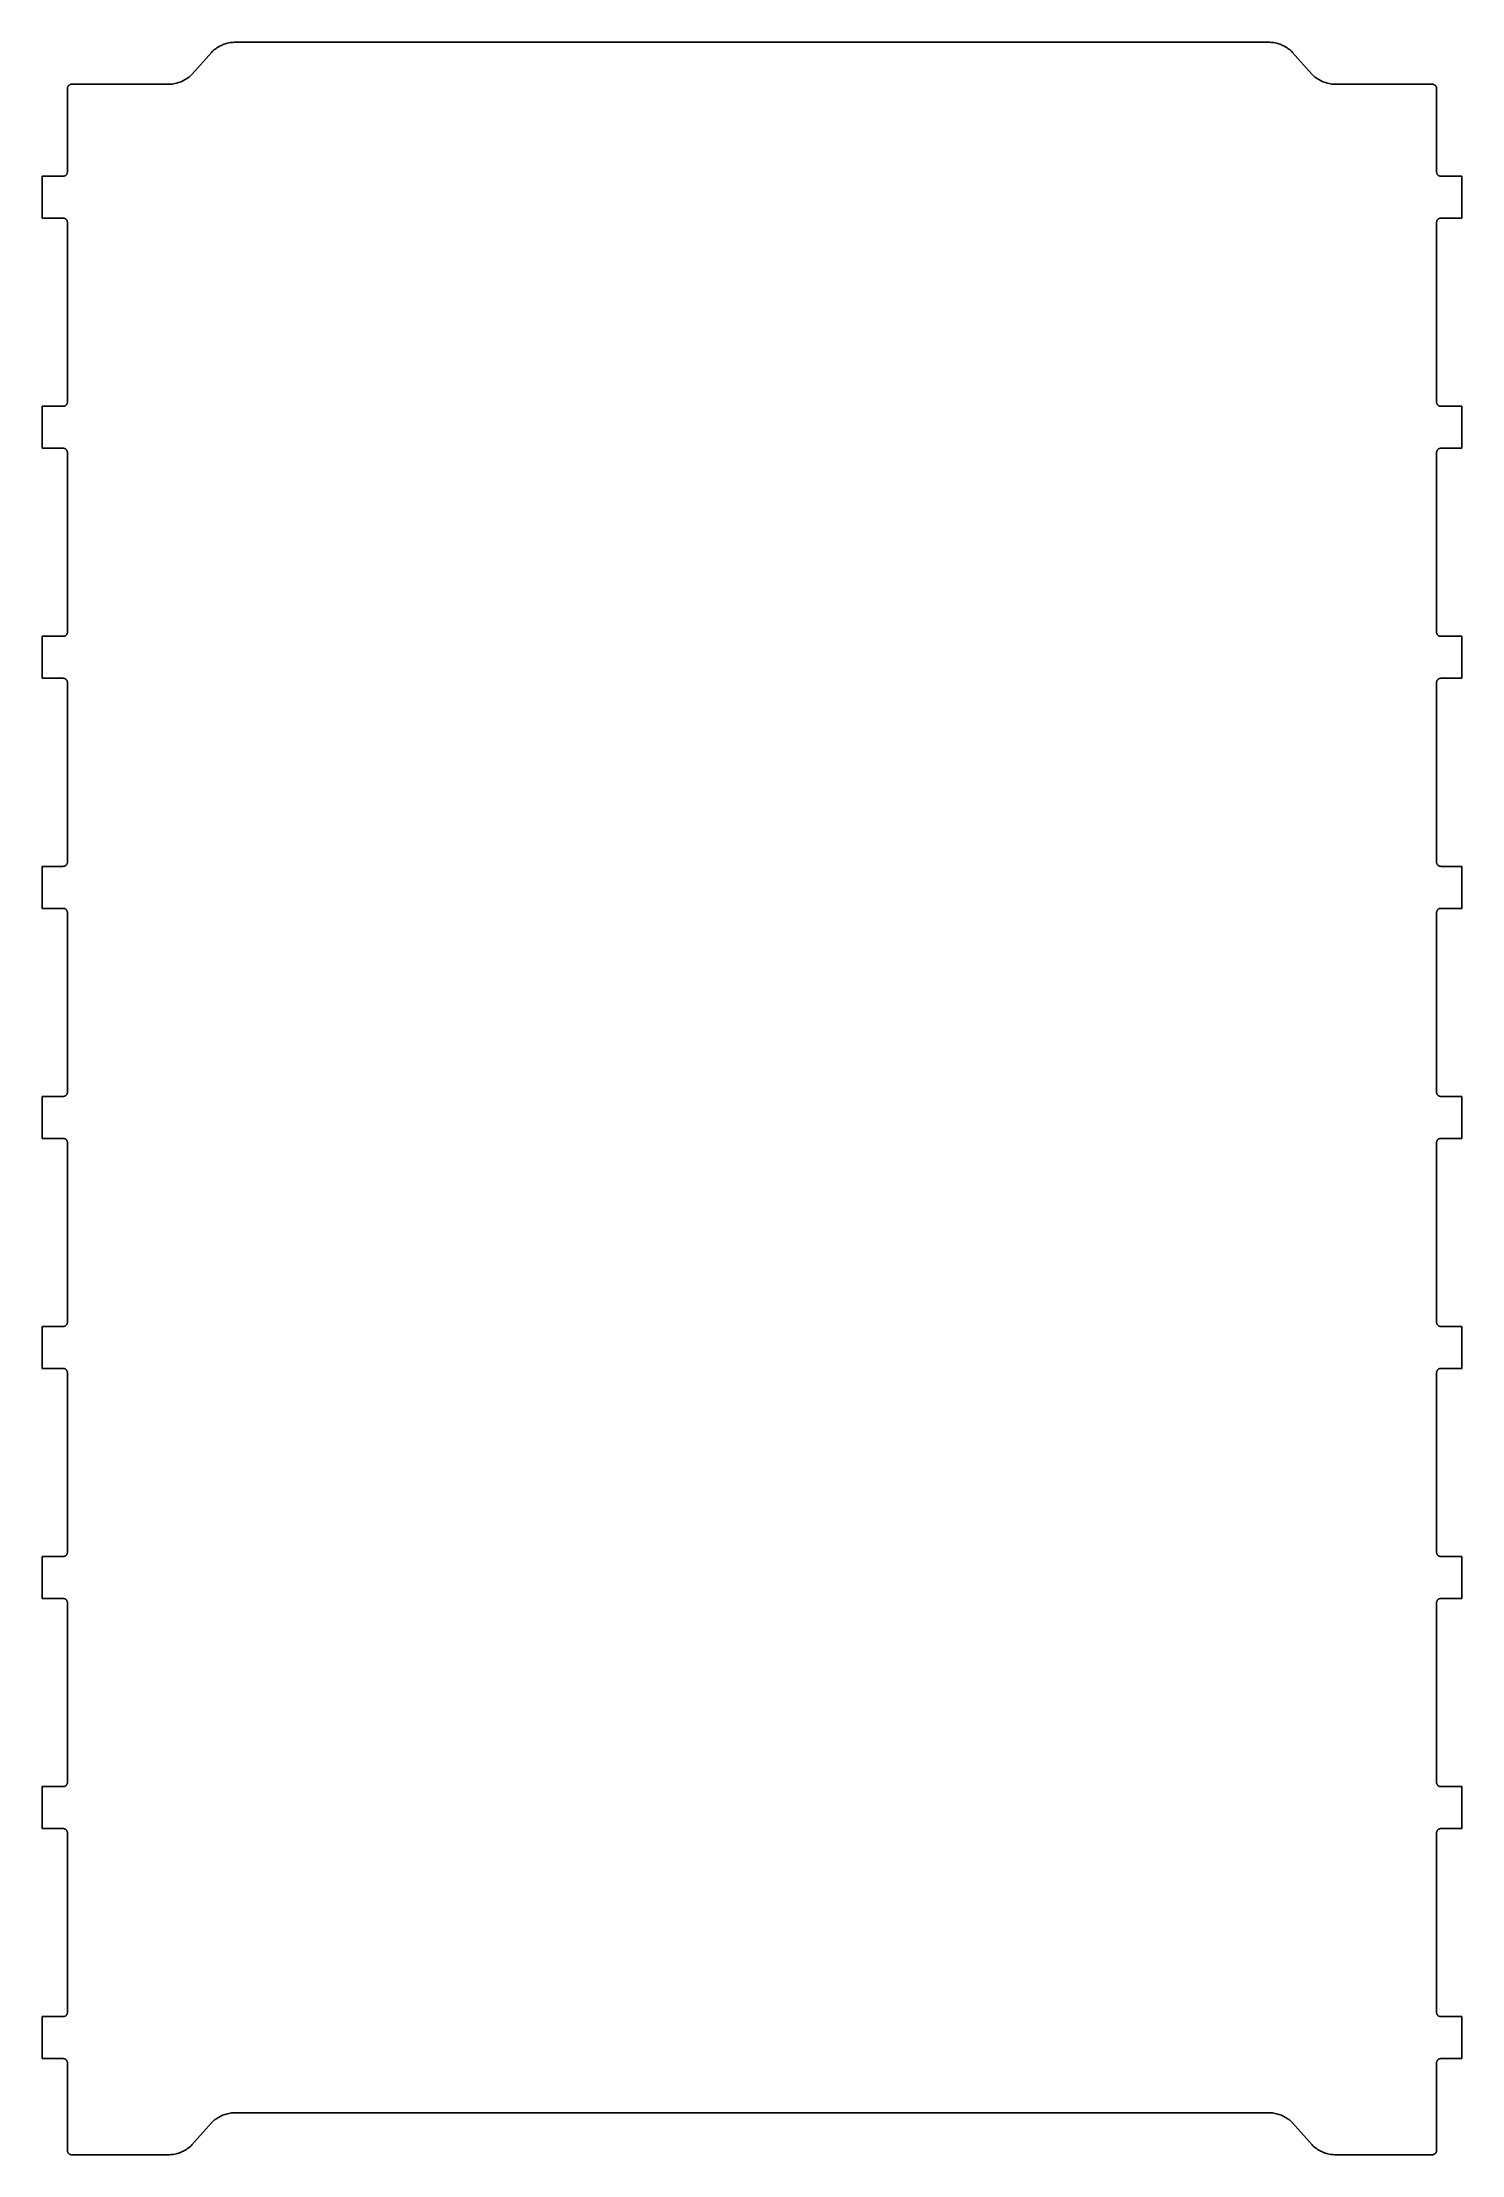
# Model space of a CAD drawing. Header units: metres. Extents: x 0 to 338, y 0 to 503.
import ezdxf

# ---------------------------------------------------------------- set-up
doc = ezdxf.new("R2010")
doc.units = ezdxf.units.M

msp = doc.modelspace()

# ---------------------------------------------------------------- linework, layer by layer
for p, q in [((46, 503), (45.6859, 502.994)), ((292, 503), (46, 503)), ((292.314, 502.994), (292, 503)), ((40.3431, 500.657), (35.6568, 495.343)), ((40.5696, 500.875), (40.3431, 500.657)), ((40.8044, 501.083), (40.5696, 500.875)), ((41.0472, 501.283), (40.8044, 501.083)), ((41.2977, 501.472), (41.0472, 501.283)), ((41.5554, 501.652), (41.2977, 501.472)), ((41.82, 501.821), (41.5554, 501.652)), ((42.091, 501.98), (41.82, 501.821)), ((42.3681, 502.128), (42.091, 501.98)), ((42.6507, 502.265), (42.3681, 502.128)), ((42.9385, 502.391), (42.6507, 502.265)), ((43.231, 502.506), (42.9385, 502.391)), ((43.5279, 502.608), (43.231, 502.506)), ((43.8285, 502.7), (43.5279, 502.608)), ((44.1324, 502.779), (43.8285, 502.7)), ((44.4393, 502.846), (44.1324, 502.779)), ((44.7485, 502.902), (44.4393, 502.846)), ((45.0597, 502.945), (44.7485, 502.902)), ((45.3723, 502.975), (45.0597, 502.945)), ((45.6859, 502.994), (45.3723, 502.975)), ((292.628, 502.975), (292.314, 502.994)), ((292.94, 502.945), (292.628, 502.975)), ((293.251, 502.902), (292.94, 502.945)), ((293.561, 502.846), (293.251, 502.902)), ((293.868, 502.779), (293.561, 502.846)), ((294.172, 502.7), (293.868, 502.779)), ((294.472, 502.608), (294.172, 502.7)), ((294.769, 502.506), (294.472, 502.608)), ((295.061, 502.391), (294.769, 502.506)), ((295.349, 502.265), (295.061, 502.391)), ((295.632, 502.128), (295.349, 502.265)), ((295.909, 501.98), (295.632, 502.128)), ((296.18, 501.821), (295.909, 501.98)), ((296.445, 501.652), (296.18, 501.821)), ((296.702, 501.472), (296.445, 501.652)), ((296.953, 501.283), (296.702, 501.472)), ((297.196, 501.083), (296.953, 501.283)), ((297.43, 500.875), (297.196, 501.083)), ((297.657, 500.657), (297.43, 500.875)), ((302.343, 495.343), (297.657, 500.657)), ((6.69098, 492.951), (6.61731, 492.924)), ((6.76654, 492.972), (6.69098, 492.951)), ((6.84355, 492.988), (6.76654, 492.972)), ((6.92154, 492.997), (6.84355, 492.988)), ((7, 493), (6.92154, 492.997)), ((30, 493), (7, 493)), ((30.3141, 493.006), (30, 493)), ((30.6277, 493.025), (30.3141, 493.006)), ((30.9403, 493.055), (30.6277, 493.025)), ((31.2515, 493.098), (30.9403, 493.055)), ((31.5607, 493.154), (31.2515, 493.098)), ((31.8676, 493.221), (31.5607, 493.154)), ((32.1715, 493.3), (31.8676, 493.221)), ((32.4721, 493.392), (32.1715, 493.3)), ((32.7689, 493.494), (32.4721, 493.392)), ((33.0615, 493.609), (32.7689, 493.494)), ((33.3493, 493.735), (33.0615, 493.609)), ((33.6319, 493.872), (33.3493, 493.735)), ((33.909, 494.02), (33.6319, 493.872)), ((34.18, 494.179), (33.909, 494.02)), ((34.4445, 494.348), (34.18, 494.179)), ((34.7023, 494.528), (34.4445, 494.348)), ((34.9527, 494.717), (34.7023, 494.528)), ((35.1956, 494.917), (34.9527, 494.717)), ((35.4304, 495.125), (35.1956, 494.917)), ((35.6568, 495.343), (35.4304, 495.125)), ((302.57, 495.125), (302.343, 495.343)), ((302.804, 494.917), (302.57, 495.125)), ((303.047, 494.717), (302.804, 494.917)), ((303.298, 494.528), (303.047, 494.717)), ((303.555, 494.348), (303.298, 494.528)), ((303.82, 494.179), (303.555, 494.348)), ((304.091, 494.02), (303.82, 494.179)), ((304.368, 493.872), (304.091, 494.02)), ((304.651, 493.735), (304.368, 493.872)), ((304.939, 493.609), (304.651, 493.735)), ((305.231, 493.494), (304.939, 493.609)), ((305.528, 493.392), (305.231, 493.494)), ((305.828, 493.3), (305.528, 493.392)), ((306.132, 493.221), (305.828, 493.3)), ((306.439, 493.154), (306.132, 493.221)), ((306.749, 493.098), (306.439, 493.154)), ((307.06, 493.055), (306.749, 493.098)), ((307.372, 493.025), (307.06, 493.055)), ((307.686, 493.006), (307.372, 493.025)), ((308, 493), (307.686, 493.006)), ((331, 493), (308, 493)), ((331.078, 492.997), (331, 493)), ((331.156, 492.988), (331.078, 492.997)), ((331.233, 492.972), (331.156, 492.988)), ((331.309, 492.951), (331.233, 492.972)), ((331.383, 492.924), (331.309, 492.951)), ((6.00308, 492.078), (6, 492)), ((6, 492), (6, 472.111)), ((6.0123, 492.156), (6.00308, 492.078)), ((6.02762, 492.233), (6.0123, 492.156)), ((6.04893, 492.309), (6.02762, 492.233)), ((6.07611, 492.383), (6.04893, 492.309)), ((6.10898, 492.454), (6.07611, 492.383)), ((6.14735, 492.522), (6.10898, 492.454)), ((6.19098, 492.588), (6.14735, 492.522)), ((6.23959, 492.649), (6.19098, 492.588)), ((6.29289, 492.707), (6.23959, 492.649)), ((6.35054, 492.76), (6.29289, 492.707)), ((6.4122, 492.809), (6.35054, 492.76)), ((6.47749, 492.853), (6.4122, 492.809)), ((6.54601, 492.891), (6.47749, 492.853)), ((6.61731, 492.924), (6.54601, 492.891)), ((331.454, 492.891), (331.383, 492.924)), ((331.522, 492.853), (331.454, 492.891)), ((331.588, 492.809), (331.522, 492.853)), ((331.649, 492.76), (331.588, 492.809)), ((331.707, 492.707), (331.649, 492.76)), ((331.76, 492.649), (331.707, 492.707)), ((331.809, 492.588), (331.76, 492.649)), ((331.853, 492.522), (331.809, 492.588)), ((331.891, 492.454), (331.853, 492.522)), ((331.924, 492.383), (331.891, 492.454)), ((331.951, 492.309), (331.924, 492.383)), ((331.972, 492.233), (331.951, 492.309)), ((331.988, 492.156), (331.972, 492.233)), ((331.997, 492.078), (331.988, 492.156)), ((332, 492), (331.997, 492.078)), ((332, 472.111), (332, 492)), ((5, 471.111), (0, 471.111)), ((0, 471.111), (0, 461.111)), ((5.07845, 471.114), (5, 471.111)), ((5.15643, 471.123), (5.07845, 471.114)), ((5.23344, 471.139), (5.15643, 471.123)), ((5.30901, 471.16), (5.23344, 471.139)), ((5.38268, 471.187), (5.30901, 471.16)), ((5.45398, 471.22), (5.38268, 471.187)), ((5.52249, 471.258), (5.45398, 471.22)), ((5.58778, 471.302), (5.52249, 471.258)), ((5.64944, 471.351), (5.58778, 471.302)), ((5.70709, 471.404), (5.64944, 471.351)), ((5.76039, 471.462), (5.70709, 471.404)), ((5.80901, 471.523), (5.76039, 471.462)), ((5.85263, 471.589), (5.80901, 471.523)), ((5.89101, 471.657), (5.85263, 471.589)), ((5.92387, 471.728), (5.89101, 471.657)), ((5.95105, 471.802), (5.92387, 471.728)), ((5.97237, 471.878), (5.95105, 471.802)), ((5.98769, 471.955), (5.97237, 471.878)), ((5.9969, 472.033), (5.98769, 471.955)), ((6, 472.111), (5.9969, 472.033)), ((332.003, 472.033), (332, 472.111)), ((332.012, 471.955), (332.003, 472.033)), ((332.028, 471.878), (332.012, 471.955)), ((332.049, 471.802), (332.028, 471.878)), ((332.076, 471.728), (332.049, 471.802)), ((332.109, 471.657), (332.076, 471.728)), ((332.147, 471.589), (332.109, 471.657)), ((332.191, 471.523), (332.147, 471.589)), ((332.24, 471.462), (332.191, 471.523)), ((332.293, 471.404), (332.24, 471.462)), ((332.351, 471.351), (332.293, 471.404)), ((332.412, 471.302), (332.351, 471.351)), ((332.477, 471.258), (332.412, 471.302)), ((332.546, 471.22), (332.477, 471.258)), ((332.617, 471.187), (332.546, 471.22)), ((332.691, 471.16), (332.617, 471.187)), ((332.767, 471.139), (332.691, 471.16)), ((332.844, 471.123), (332.767, 471.139)), ((332.922, 471.114), (332.844, 471.123)), ((333, 471.111), (332.922, 471.114)), ((338, 471.111), (333, 471.111)), ((338, 461.111), (338, 471.111)), ((0, 461.111), (5, 461.111)), ((5, 461.111), (5.07845, 461.108)), ((5.07845, 461.108), (5.15643, 461.099)), ((5.15643, 461.099), (5.23344, 461.083)), ((5.23344, 461.083), (5.30901, 461.062)), ((5.30901, 461.062), (5.38268, 461.035)), ((5.38268, 461.035), (5.45398, 461.002)), ((5.45398, 461.002), (5.52249, 460.964)), ((5.52249, 460.964), (5.58778, 460.92)), ((5.58778, 460.92), (5.64944, 460.872)), ((5.64944, 460.872), (5.70709, 460.818)), ((5.70709, 460.818), (5.76039, 460.761)), ((5.76039, 460.761), (5.80901, 460.699)), ((5.80901, 460.699), (5.85263, 460.634)), ((5.85263, 460.634), (5.89101, 460.565)), ((5.89101, 460.565), (5.92387, 460.494)), ((5.92387, 460.494), (5.95105, 460.42)), ((5.95105, 460.42), (5.97237, 460.345)), ((5.97237, 460.345), (5.98769, 460.268)), ((5.98769, 460.268), (5.9969, 460.19)), ((5.9969, 460.19), (6, 460.111)), ((6, 460.111), (6, 417.333)), ((332, 460.111), (332.003, 460.19)), ((332, 417.333), (332, 460.111)), ((332.003, 460.19), (332.012, 460.268)), ((332.012, 460.268), (332.028, 460.345)), ((332.028, 460.345), (332.049, 460.42)), ((332.049, 460.42), (332.076, 460.494)), ((332.076, 460.494), (332.109, 460.565)), ((332.109, 460.565), (332.147, 460.634)), ((332.147, 460.634), (332.191, 460.699)), ((332.191, 460.699), (332.24, 460.761)), ((332.24, 460.761), (332.293, 460.818)), ((332.293, 460.818), (332.351, 460.872)), ((332.351, 460.872), (332.412, 460.92)), ((332.412, 460.92), (332.477, 460.964)), ((332.477, 460.964), (332.546, 461.002)), ((332.546, 461.002), (332.617, 461.035)), ((332.617, 461.035), (332.691, 461.062)), ((332.691, 461.062), (332.767, 461.083)), ((332.767, 461.083), (332.844, 461.099)), ((332.844, 461.099), (332.922, 461.108)), ((332.922, 461.108), (333, 461.111)), ((333, 461.111), (338, 461.111)), ((5, 416.333), (0, 416.333)), ((0, 416.333), (0, 406.333)), ((5.07845, 416.336), (5, 416.333)), ((5.15643, 416.346), (5.07845, 416.336)), ((5.23344, 416.361), (5.15643, 416.346)), ((5.30901, 416.382), (5.23344, 416.361)), ((5.38268, 416.409), (5.30901, 416.382)), ((5.45398, 416.442), (5.38268, 416.409)), ((5.52249, 416.481), (5.45398, 416.442)), ((5.58778, 416.524), (5.52249, 416.481)), ((5.64944, 416.573), (5.58778, 416.524)), ((5.70709, 416.626), (5.64944, 416.573)), ((5.76039, 416.684), (5.70709, 416.626)), ((5.80901, 416.746), (5.76039, 416.684)), ((5.85263, 416.811), (5.80901, 416.746)), ((5.89101, 416.879), (5.85263, 416.811)), ((5.92387, 416.951), (5.89101, 416.879)), ((5.95105, 417.024), (5.92387, 416.951)), ((5.97237, 417.1), (5.95105, 417.024)), ((5.98769, 417.177), (5.97237, 417.1)), ((5.9969, 417.255), (5.98769, 417.177)), ((6, 417.333), (5.9969, 417.255)), ((332.003, 417.255), (332, 417.333)), ((332.012, 417.177), (332.003, 417.255)), ((332.028, 417.1), (332.012, 417.177)), ((332.049, 417.024), (332.028, 417.1)), ((332.076, 416.951), (332.049, 417.024)), ((332.109, 416.879), (332.076, 416.951)), ((332.147, 416.811), (332.109, 416.879)), ((332.191, 416.746), (332.147, 416.811)), ((332.24, 416.684), (332.191, 416.746)), ((332.293, 416.626), (332.24, 416.684)), ((332.351, 416.573), (332.293, 416.626)), ((332.412, 416.524), (332.351, 416.573)), ((332.477, 416.481), (332.412, 416.524)), ((332.546, 416.442), (332.477, 416.481)), ((332.617, 416.409), (332.546, 416.442)), ((332.691, 416.382), (332.617, 416.409)), ((332.767, 416.361), (332.691, 416.382)), ((332.844, 416.346), (332.767, 416.361)), ((332.922, 416.336), (332.844, 416.346)), ((333, 416.333), (332.922, 416.336)), ((338, 416.333), (333, 416.333)), ((338, 406.333), (338, 416.333)), ((0, 406.333), (5, 406.333)), ((5, 406.333), (5.07845, 406.33)), ((5.07845, 406.33), (5.15643, 406.321)), ((5.15643, 406.321), (5.23344, 406.306)), ((5.23344, 406.306), (5.30901, 406.284)), ((5.30901, 406.284), (5.38268, 406.257)), ((5.38268, 406.257), (5.45398, 406.224)), ((5.45398, 406.224), (5.52249, 406.186)), ((5.52249, 406.186), (5.58778, 406.142)), ((5.58778, 406.142), (5.64944, 406.094)), ((5.64944, 406.094), (5.70709, 406.04)), ((5.70709, 406.04), (5.76039, 405.983)), ((5.76039, 405.983), (5.80901, 405.921)), ((5.80901, 405.921), (5.85263, 405.856)), ((5.85263, 405.856), (5.89101, 405.787)), ((5.89101, 405.787), (5.92387, 405.716)), ((5.92387, 405.716), (5.95105, 405.642)), ((5.95105, 405.642), (5.97237, 405.567)), ((5.97237, 405.567), (5.98769, 405.49)), ((5.98769, 405.49), (5.9969, 405.412)), ((5.9969, 405.412), (6, 405.333)), ((6, 405.333), (6, 362.556)), ((332, 405.333), (332.003, 405.412)), ((332, 362.556), (332, 405.333)), ((332.003, 405.412), (332.012, 405.49)), ((332.012, 405.49), (332.028, 405.567)), ((332.028, 405.567), (332.049, 405.642)), ((332.049, 405.642), (332.076, 405.716)), ((332.076, 405.716), (332.109, 405.787)), ((332.109, 405.787), (332.147, 405.856)), ((332.147, 405.856), (332.191, 405.921)), ((332.191, 405.921), (332.24, 405.983)), ((332.24, 405.983), (332.293, 406.04)), ((332.293, 406.04), (332.351, 406.094)), ((332.351, 406.094), (332.412, 406.142)), ((332.412, 406.142), (332.477, 406.186)), ((332.477, 406.186), (332.546, 406.224)), ((332.546, 406.224), (332.617, 406.257)), ((332.617, 406.257), (332.691, 406.284)), ((332.691, 406.284), (332.767, 406.306)), ((332.767, 406.306), (332.844, 406.321)), ((332.844, 406.321), (332.922, 406.33)), ((332.922, 406.33), (333, 406.333)), ((333, 406.333), (338, 406.333)), ((5.92387, 362.173), (5.89101, 362.102)), ((5.95105, 362.247), (5.92387, 362.173)), ((5.97237, 362.322), (5.95105, 362.247)), ((5.98769, 362.399), (5.97237, 362.322)), ((5.9969, 362.477), (5.98769, 362.399)), ((6, 362.556), (5.9969, 362.477)), ((332.003, 362.477), (332, 362.556)), ((332.012, 362.399), (332.003, 362.477)), ((332.028, 362.322), (332.012, 362.399)), ((332.049, 362.247), (332.028, 362.322)), ((332.076, 362.173), (332.049, 362.247)), ((332.109, 362.102), (332.076, 362.173)), ((5, 361.556), (0, 361.556)), ((0, 361.556), (0, 351.556)), ((5.07845, 361.559), (5, 361.556)), ((5.15643, 361.568), (5.07845, 361.559)), ((5.23344, 361.583), (5.15643, 361.568)), ((5.30901, 361.604), (5.23344, 361.583)), ((5.38268, 361.632), (5.30901, 361.604)), ((5.45398, 361.665), (5.38268, 361.632)), ((5.52249, 361.703), (5.45398, 361.665)), ((5.58778, 361.747), (5.52249, 361.703)), ((5.64944, 361.795), (5.58778, 361.747)), ((5.70709, 361.848), (5.64944, 361.795)), ((5.76039, 361.906), (5.70709, 361.848)), ((5.80901, 361.968), (5.76039, 361.906)), ((5.85263, 362.033), (5.80901, 361.968)), ((5.89101, 362.102), (5.85263, 362.033)), ((332.147, 362.033), (332.109, 362.102)), ((332.191, 361.968), (332.147, 362.033)), ((332.24, 361.906), (332.191, 361.968)), ((332.293, 361.848), (332.24, 361.906)), ((332.351, 361.795), (332.293, 361.848)), ((332.412, 361.747), (332.351, 361.795)), ((332.477, 361.703), (332.412, 361.747)), ((332.546, 361.665), (332.477, 361.703)), ((332.617, 361.632), (332.546, 361.665)), ((332.691, 361.604), (332.617, 361.632)), ((332.767, 361.583), (332.691, 361.604)), ((332.844, 361.568), (332.767, 361.583)), ((332.922, 361.559), (332.844, 361.568)), ((333, 361.556), (332.922, 361.559)), ((338, 361.556), (333, 361.556)), ((338, 351.556), (338, 361.556)), ((0, 351.556), (5, 351.556)), ((5, 351.556), (5.07845, 351.552)), ((5.07845, 351.552), (5.15643, 351.543)), ((5.15643, 351.543), (5.23344, 351.528)), ((5.23344, 351.528), (5.30901, 351.507)), ((5.30901, 351.507), (5.38268, 351.479)), ((5.38268, 351.479), (5.45398, 351.447)), ((5.45398, 351.447), (5.52249, 351.408)), ((5.52249, 351.408), (5.58778, 351.365)), ((5.58778, 351.365), (5.64944, 351.316)), ((5.64944, 351.316), (5.70709, 351.263)), ((5.70709, 351.263), (5.76039, 351.205)), ((5.76039, 351.205), (5.80901, 351.143)), ((5.80901, 351.143), (5.85263, 351.078)), ((5.85263, 351.078), (5.89101, 351.01)), ((5.89101, 351.01), (5.92387, 350.938)), ((5.92387, 350.938), (5.95105, 350.865)), ((5.95105, 350.865), (5.97237, 350.789)), ((5.97237, 350.789), (5.98769, 350.712)), ((5.98769, 350.712), (5.9969, 350.634)), ((5.9969, 350.634), (6, 350.556)), ((6, 350.556), (6, 307.778)), ((332, 350.556), (332.003, 350.634)), ((332, 307.778), (332, 350.556)), ((332.003, 350.634), (332.012, 350.712)), ((332.012, 350.712), (332.028, 350.789)), ((332.028, 350.789), (332.049, 350.865)), ((332.049, 350.865), (332.076, 350.938)), ((332.076, 350.938), (332.109, 351.01)), ((332.109, 351.01), (332.147, 351.078)), ((332.147, 351.078), (332.191, 351.143)), ((332.191, 351.143), (332.24, 351.205)), ((332.24, 351.205), (332.293, 351.263)), ((332.293, 351.263), (332.351, 351.316)), ((332.351, 351.316), (332.412, 351.365)), ((332.412, 351.365), (332.477, 351.408)), ((332.477, 351.408), (332.546, 351.447)), ((332.546, 351.447), (332.617, 351.479)), ((332.617, 351.479), (332.691, 351.507)), ((332.691, 351.507), (332.767, 351.528)), ((332.767, 351.528), (332.844, 351.543)), ((332.844, 351.543), (332.922, 351.552)), ((332.922, 351.552), (333, 351.556)), ((333, 351.556), (338, 351.556)), ((5.38268, 306.854), (5.30901, 306.827)), ((5.45398, 306.887), (5.38268, 306.854)), ((5.52249, 306.925), (5.45398, 306.887)), ((5.58778, 306.969), (5.52249, 306.925)), ((5.64944, 307.017), (5.58778, 306.969)), ((5.70709, 307.071), (5.64944, 307.017)), ((5.76039, 307.128), (5.70709, 307.071)), ((5.80901, 307.19), (5.76039, 307.128)), ((5.85263, 307.255), (5.80901, 307.19)), ((5.89101, 307.324), (5.85263, 307.255)), ((5.92387, 307.395), (5.89101, 307.324)), ((5.95105, 307.469), (5.92387, 307.395)), ((5.97237, 307.544), (5.95105, 307.469)), ((5.98769, 307.621), (5.97237, 307.544)), ((5.9969, 307.699), (5.98769, 307.621)), ((6, 307.778), (5.9969, 307.699)), ((332.003, 307.699), (332, 307.778)), ((332.012, 307.621), (332.003, 307.699)), ((332.028, 307.544), (332.012, 307.621)), ((332.049, 307.469), (332.028, 307.544)), ((332.076, 307.395), (332.049, 307.469)), ((332.109, 307.324), (332.076, 307.395)), ((332.147, 307.255), (332.109, 307.324)), ((332.191, 307.19), (332.147, 307.255)), ((332.24, 307.128), (332.191, 307.19)), ((332.293, 307.071), (332.24, 307.128)), ((332.351, 307.017), (332.293, 307.071)), ((332.412, 306.969), (332.351, 307.017)), ((332.477, 306.925), (332.412, 306.969)), ((332.546, 306.887), (332.477, 306.925)), ((332.617, 306.854), (332.546, 306.887)), ((332.691, 306.827), (332.617, 306.854)), ((5, 306.778), (0, 306.778)), ((0, 306.778), (0, 296.778)), ((5.07845, 306.781), (5, 306.778)), ((5.15643, 306.79), (5.07845, 306.781)), ((5.23344, 306.805), (5.15643, 306.79)), ((5.30901, 306.827), (5.23344, 306.805)), ((332.767, 306.805), (332.691, 306.827)), ((332.844, 306.79), (332.767, 306.805)), ((332.922, 306.781), (332.844, 306.79)), ((333, 306.778), (332.922, 306.781)), ((338, 306.778), (333, 306.778)), ((338, 296.778), (338, 306.778)), ((0, 296.778), (5, 296.778)), ((5, 296.778), (5.07845, 296.775)), ((5.07845, 296.775), (5.15643, 296.765)), ((332.844, 296.765), (332.922, 296.775)), ((332.922, 296.775), (333, 296.778)), ((333, 296.778), (338, 296.778)), ((5.15643, 296.765), (5.23344, 296.75)), ((5.23344, 296.75), (5.30901, 296.729)), ((5.30901, 296.729), (5.38268, 296.702)), ((5.38268, 296.702), (5.45398, 296.669)), ((5.45398, 296.669), (5.52249, 296.63)), ((5.52249, 296.63), (5.58778, 296.587)), ((5.58778, 296.587), (5.64944, 296.538)), ((5.64944, 296.538), (5.70709, 296.485)), ((5.70709, 296.485), (5.76039, 296.427)), ((5.76039, 296.427), (5.80901, 296.366)), ((5.80901, 296.366), (5.85263, 296.3)), ((5.85263, 296.3), (5.89101, 296.232)), ((5.89101, 296.232), (5.92387, 296.16)), ((5.92387, 296.16), (5.95105, 296.087)), ((5.95105, 296.087), (5.97237, 296.011)), ((5.97237, 296.011), (5.98769, 295.934)), ((5.98769, 295.934), (5.9969, 295.856)), ((5.9969, 295.856), (6, 295.778)), ((6, 295.778), (6, 253)), ((332, 295.778), (332.003, 295.856)), ((332, 253), (332, 295.778)), ((332.003, 295.856), (332.012, 295.934)), ((332.012, 295.934), (332.028, 296.011)), ((332.028, 296.011), (332.049, 296.087)), ((332.049, 296.087), (332.076, 296.16)), ((332.076, 296.16), (332.109, 296.232)), ((332.109, 296.232), (332.147, 296.3)), ((332.147, 296.3), (332.191, 296.366)), ((332.191, 296.366), (332.24, 296.427)), ((332.24, 296.427), (332.293, 296.485)), ((332.293, 296.485), (332.351, 296.538)), ((332.351, 296.538), (332.412, 296.587)), ((332.412, 296.587), (332.477, 296.63)), ((332.477, 296.63), (332.546, 296.669)), ((332.546, 296.669), (332.617, 296.702)), ((332.617, 296.702), (332.691, 296.729)), ((332.691, 296.729), (332.767, 296.75)), ((332.767, 296.75), (332.844, 296.765)), ((5, 252), (0, 252)), ((0, 252), (0, 242)), ((5.07845, 252.003), (5, 252)), ((5.15643, 252.012), (5.07845, 252.003)), ((5.23344, 252.028), (5.15643, 252.012)), ((5.30901, 252.049), (5.23344, 252.028)), ((5.38268, 252.076), (5.30901, 252.049)), ((5.45398, 252.109), (5.38268, 252.076)), ((5.52249, 252.147), (5.45398, 252.109)), ((5.58778, 252.191), (5.52249, 252.147)), ((5.64944, 252.24), (5.58778, 252.191)), ((5.70709, 252.293), (5.64944, 252.24)), ((5.76039, 252.351), (5.70709, 252.293)), ((5.80901, 252.412), (5.76039, 252.351)), ((5.85263, 252.477), (5.80901, 252.412)), ((5.89101, 252.546), (5.85263, 252.477)), ((5.92387, 252.617), (5.89101, 252.546)), ((5.95105, 252.691), (5.92387, 252.617)), ((5.97237, 252.767), (5.95105, 252.691)), ((5.98769, 252.844), (5.97237, 252.767)), ((5.9969, 252.922), (5.98769, 252.844)), ((6, 253), (5.9969, 252.922)), ((332.003, 252.922), (332, 253)), ((332.012, 252.844), (332.003, 252.922)), ((332.028, 252.767), (332.012, 252.844)), ((332.049, 252.691), (332.028, 252.767)), ((332.076, 252.617), (332.049, 252.691)), ((332.109, 252.546), (332.076, 252.617)), ((332.147, 252.477), (332.109, 252.546)), ((332.191, 252.412), (332.147, 252.477)), ((332.24, 252.351), (332.191, 252.412)), ((332.293, 252.293), (332.24, 252.351)), ((332.351, 252.24), (332.293, 252.293)), ((332.412, 252.191), (332.351, 252.24)), ((332.477, 252.147), (332.412, 252.191)), ((332.546, 252.109), (332.477, 252.147)), ((332.617, 252.076), (332.546, 252.109)), ((332.691, 252.049), (332.617, 252.076)), ((332.767, 252.028), (332.691, 252.049)), ((332.844, 252.012), (332.767, 252.028)), ((332.922, 252.003), (332.844, 252.012)), ((333, 252), (332.922, 252.003)), ((338, 252), (333, 252)), ((338, 242), (338, 252)), ((0, 242), (5, 242)), ((5, 242), (5.07845, 241.997)), ((5.07845, 241.997), (5.15643, 241.988)), ((5.15643, 241.988), (5.23344, 241.972)), ((5.23344, 241.972), (5.30901, 241.951)), ((5.30901, 241.951), (5.38268, 241.924)), ((5.38268, 241.924), (5.45398, 241.891)), ((5.45398, 241.891), (5.52249, 241.853)), ((5.52249, 241.853), (5.58778, 241.809)), ((5.58778, 241.809), (5.64944, 241.76)), ((5.64944, 241.76), (5.70709, 241.707)), ((5.70709, 241.707), (5.76039, 241.649)), ((5.76039, 241.649), (5.80901, 241.588)), ((5.80901, 241.588), (5.85263, 241.522)), ((5.85263, 241.522), (5.89101, 241.454)), ((5.89101, 241.454), (5.92387, 241.383)), ((332.076, 241.383), (332.109, 241.454)), ((332.109, 241.454), (332.147, 241.522)), ((332.147, 241.522), (332.191, 241.588)), ((332.191, 241.588), (332.24, 241.649)), ((332.24, 241.649), (332.293, 241.707)), ((332.293, 241.707), (332.351, 241.76)), ((332.351, 241.76), (332.412, 241.809)), ((332.412, 241.809), (332.477, 241.853)), ((332.477, 241.853), (332.546, 241.891)), ((332.546, 241.891), (332.617, 241.924)), ((332.617, 241.924), (332.691, 241.951)), ((332.691, 241.951), (332.767, 241.972)), ((332.767, 241.972), (332.844, 241.988)), ((332.844, 241.988), (332.922, 241.997)), ((332.922, 241.997), (333, 242)), ((333, 242), (338, 242)), ((5.92387, 241.383), (5.95105, 241.309)), ((5.95105, 241.309), (5.97237, 241.233)), ((5.97237, 241.233), (5.98769, 241.156)), ((5.98769, 241.156), (5.9969, 241.078)), ((5.9969, 241.078), (6, 241)), ((6, 241), (6, 198.222)), ((332, 241), (332.003, 241.078)), ((332, 198.222), (332, 241)), ((332.003, 241.078), (332.012, 241.156)), ((332.012, 241.156), (332.028, 241.233)), ((332.028, 241.233), (332.049, 241.309)), ((332.049, 241.309), (332.076, 241.383)), ((5, 197.222), (0, 197.222)), ((0, 197.222), (0, 187.222)), ((5.07845, 197.225), (5, 197.222)), ((5.15643, 197.235), (5.07845, 197.225)), ((5.23344, 197.25), (5.15643, 197.235)), ((5.30901, 197.271), (5.23344, 197.25)), ((5.38268, 197.298), (5.30901, 197.271)), ((5.45398, 197.331), (5.38268, 197.298)), ((5.52249, 197.37), (5.45398, 197.331)), ((5.58778, 197.413), (5.52249, 197.37)), ((5.64944, 197.462), (5.58778, 197.413)), ((5.70709, 197.515), (5.64944, 197.462)), ((5.76039, 197.573), (5.70709, 197.515)), ((5.80901, 197.634), (5.76039, 197.573)), ((5.85263, 197.7), (5.80901, 197.634)), ((5.89101, 197.768), (5.85263, 197.7)), ((5.92387, 197.84), (5.89101, 197.768)), ((5.95105, 197.913), (5.92387, 197.84)), ((5.97237, 197.989), (5.95105, 197.913)), ((5.98769, 198.066), (5.97237, 197.989)), ((5.9969, 198.144), (5.98769, 198.066)), ((6, 198.222), (5.9969, 198.144)), ((332.003, 198.144), (332, 198.222)), ((332.012, 198.066), (332.003, 198.144)), ((332.028, 197.989), (332.012, 198.066)), ((332.049, 197.913), (332.028, 197.989)), ((332.076, 197.84), (332.049, 197.913)), ((332.109, 197.768), (332.076, 197.84)), ((332.147, 197.7), (332.109, 197.768)), ((332.191, 197.634), (332.147, 197.7)), ((332.24, 197.573), (332.191, 197.634)), ((332.293, 197.515), (332.24, 197.573)), ((332.351, 197.462), (332.293, 197.515)), ((332.412, 197.413), (332.351, 197.462)), ((332.477, 197.37), (332.412, 197.413)), ((332.546, 197.331), (332.477, 197.37)), ((332.617, 197.298), (332.546, 197.331)), ((332.691, 197.271), (332.617, 197.298)), ((332.767, 197.25), (332.691, 197.271)), ((332.844, 197.235), (332.767, 197.25)), ((332.922, 197.225), (332.844, 197.235)), ((333, 197.222), (332.922, 197.225)), ((338, 197.222), (333, 197.222)), ((338, 187.222), (338, 197.222)), ((0, 187.222), (5, 187.222)), ((5, 187.222), (5.07845, 187.219)), ((5.07845, 187.219), (5.15643, 187.21)), ((5.15643, 187.21), (5.23344, 187.195)), ((5.23344, 187.195), (5.30901, 187.173)), ((5.30901, 187.173), (5.38268, 187.146)), ((5.38268, 187.146), (5.45398, 187.113)), ((5.45398, 187.113), (5.52249, 187.075)), ((5.52249, 187.075), (5.58778, 187.031)), ((5.58778, 187.031), (5.64944, 186.983)), ((5.64944, 186.983), (5.70709, 186.929)), ((5.70709, 186.929), (5.76039, 186.872)), ((5.76039, 186.872), (5.80901, 186.81)), ((5.80901, 186.81), (5.85263, 186.745)), ((5.85263, 186.745), (5.89101, 186.676)), ((5.89101, 186.676), (5.92387, 186.605)), ((5.92387, 186.605), (5.95105, 186.531)), ((5.95105, 186.531), (5.97237, 186.456)), ((5.97237, 186.456), (5.98769, 186.379)), ((5.98769, 186.379), (5.9969, 186.301)), ((5.9969, 186.301), (6, 186.222)), ((6, 186.222), (6, 143.444)), ((332, 186.222), (332.003, 186.301)), ((332, 143.444), (332, 186.222)), ((332.003, 186.301), (332.012, 186.379)), ((332.012, 186.379), (332.028, 186.456)), ((332.028, 186.456), (332.049, 186.531)), ((332.049, 186.531), (332.076, 186.605)), ((332.076, 186.605), (332.109, 186.676)), ((332.109, 186.676), (332.147, 186.745)), ((332.147, 186.745), (332.191, 186.81)), ((332.191, 186.81), (332.24, 186.872)), ((332.24, 186.872), (332.293, 186.929)), ((332.293, 186.929), (332.351, 186.983)), ((332.351, 186.983), (332.412, 187.031)), ((332.412, 187.031), (332.477, 187.075)), ((332.477, 187.075), (332.546, 187.113)), ((332.546, 187.113), (332.617, 187.146)), ((332.617, 187.146), (332.691, 187.173)), ((332.691, 187.173), (332.767, 187.195)), ((332.767, 187.195), (332.844, 187.21)), ((332.844, 187.21), (332.922, 187.219)), ((332.922, 187.219), (333, 187.222)), ((333, 187.222), (338, 187.222)), ((5, 142.444), (0, 142.444)), ((0, 142.444), (0, 132.444)), ((5.07845, 142.448), (5, 142.444)), ((5.15643, 142.457), (5.07845, 142.448)), ((5.23344, 142.472), (5.15643, 142.457)), ((5.30901, 142.493), (5.23344, 142.472)), ((5.38268, 142.521), (5.30901, 142.493)), ((5.45398, 142.553), (5.38268, 142.521)), ((5.52249, 142.592), (5.45398, 142.553)), ((5.58778, 142.635), (5.52249, 142.592)), ((5.64944, 142.684), (5.58778, 142.635)), ((5.70709, 142.737), (5.64944, 142.684)), ((5.76039, 142.795), (5.70709, 142.737)), ((5.80901, 142.857), (5.76039, 142.795)), ((5.85263, 142.922), (5.80901, 142.857)), ((5.89101, 142.99), (5.85263, 142.922)), ((5.92387, 143.062), (5.89101, 142.99)), ((5.95105, 143.135), (5.92387, 143.062)), ((5.97237, 143.211), (5.95105, 143.135)), ((5.98769, 143.288), (5.97237, 143.211)), ((5.9969, 143.366), (5.98769, 143.288)), ((6, 143.444), (5.9969, 143.366)), ((332.003, 143.366), (332, 143.444)), ((332.012, 143.288), (332.003, 143.366)), ((332.028, 143.211), (332.012, 143.288)), ((332.049, 143.135), (332.028, 143.211)), ((332.076, 143.062), (332.049, 143.135)), ((332.109, 142.99), (332.076, 143.062)), ((332.147, 142.922), (332.109, 142.99)), ((332.191, 142.857), (332.147, 142.922)), ((332.24, 142.795), (332.191, 142.857)), ((332.293, 142.737), (332.24, 142.795)), ((332.351, 142.684), (332.293, 142.737)), ((332.412, 142.635), (332.351, 142.684)), ((332.477, 142.592), (332.412, 142.635)), ((332.546, 142.553), (332.477, 142.592)), ((332.617, 142.521), (332.546, 142.553)), ((332.691, 142.493), (332.617, 142.521)), ((332.767, 142.472), (332.691, 142.493)), ((332.844, 142.457), (332.767, 142.472)), ((332.922, 142.448), (332.844, 142.457)), ((333, 142.444), (332.922, 142.448)), ((338, 142.444), (333, 142.444)), ((338, 132.444), (338, 142.444)), ((0, 132.444), (5, 132.444)), ((5, 132.444), (5.07845, 132.441)), ((5.07845, 132.441), (5.15643, 132.432)), ((5.15643, 132.432), (5.23344, 132.417)), ((5.23344, 132.417), (5.30901, 132.395)), ((5.30901, 132.395), (5.38268, 132.368)), ((5.38268, 132.368), (5.45398, 132.335)), ((5.45398, 132.335), (5.52249, 132.297)), ((5.52249, 132.297), (5.58778, 132.253)), ((5.58778, 132.253), (5.64944, 132.205)), ((5.64944, 132.205), (5.70709, 132.152)), ((5.70709, 132.152), (5.76039, 132.094)), ((5.76039, 132.094), (5.80901, 132.032)), ((5.80901, 132.032), (5.85263, 131.967)), ((5.85263, 131.967), (5.89101, 131.898)), ((5.89101, 131.898), (5.92387, 131.827)), ((5.92387, 131.827), (5.95105, 131.753)), ((5.95105, 131.753), (5.97237, 131.678)), ((5.97237, 131.678), (5.98769, 131.601)), ((5.98769, 131.601), (5.9969, 131.523)), ((5.9969, 131.523), (6, 131.444)), ((6, 131.444), (6, 88.6667)), ((332, 131.444), (332.003, 131.523)), ((332, 88.6667), (332, 131.444)), ((332.003, 131.523), (332.012, 131.601)), ((332.012, 131.601), (332.028, 131.678)), ((332.028, 131.678), (332.049, 131.753)), ((332.049, 131.753), (332.076, 131.827)), ((332.076, 131.827), (332.109, 131.898)), ((332.109, 131.898), (332.147, 131.967)), ((332.147, 131.967), (332.191, 132.032)), ((332.191, 132.032), (332.24, 132.094)), ((332.24, 132.094), (332.293, 132.152)), ((332.293, 132.152), (332.351, 132.205)), ((332.351, 132.205), (332.412, 132.253)), ((332.412, 132.253), (332.477, 132.297)), ((332.477, 132.297), (332.546, 132.335)), ((332.546, 132.335), (332.617, 132.368)), ((332.617, 132.368), (332.691, 132.395)), ((332.691, 132.395), (332.767, 132.417)), ((332.767, 132.417), (332.844, 132.432)), ((332.844, 132.432), (332.922, 132.441)), ((332.922, 132.441), (333, 132.444)), ((333, 132.444), (338, 132.444)), ((5, 87.6667), (0, 87.6667)), ((0, 87.6667), (0, 77.6667)), ((5.07845, 87.6697), (5, 87.6667)), ((5.15643, 87.679), (5.07845, 87.6697)), ((5.23344, 87.6943), (5.15643, 87.679)), ((5.30901, 87.7156), (5.23344, 87.6943)), ((5.38268, 87.7428), (5.30901, 87.7156)), ((5.45398, 87.7757), (5.38268, 87.7428)), ((5.52249, 87.814), (5.45398, 87.7757)), ((5.58778, 87.8576), (5.52249, 87.814)), ((5.64944, 87.9062), (5.58778, 87.8576)), ((5.70709, 87.9595), (5.64944, 87.9062)), ((5.76039, 88.0172), (5.70709, 87.9595)), ((5.80901, 88.0789), (5.76039, 88.0172)), ((5.85263, 88.1442), (5.80901, 88.0789)), ((5.89101, 88.2127), (5.85263, 88.1442)), ((5.92387, 88.284), (5.89101, 88.2127)), ((5.95105, 88.3576), (5.92387, 88.284)), ((5.97237, 88.4332), (5.95105, 88.3576)), ((5.98769, 88.5102), (5.97237, 88.4332)), ((5.9969, 88.5882), (5.98769, 88.5102)), ((6, 88.6667), (5.9969, 88.5882)), ((332.003, 88.5882), (332, 88.6667)), ((332.012, 88.5102), (332.003, 88.5882)), ((332.028, 88.4332), (332.012, 88.5102)), ((332.049, 88.3576), (332.028, 88.4332)), ((332.076, 88.284), (332.049, 88.3576)), ((332.109, 88.2127), (332.076, 88.284)), ((332.147, 88.1442), (332.109, 88.2127)), ((332.191, 88.0789), (332.147, 88.1442)), ((332.24, 88.0172), (332.191, 88.0789)), ((332.293, 87.9595), (332.24, 88.0172)), ((332.351, 87.9062), (332.293, 87.9595)), ((332.412, 87.8576), (332.351, 87.9062)), ((332.477, 87.814), (332.412, 87.8576)), ((332.546, 87.7757), (332.477, 87.814)), ((332.617, 87.7428), (332.546, 87.7757)), ((332.691, 87.7156), (332.617, 87.7428)), ((332.767, 87.6943), (332.691, 87.7156)), ((332.844, 87.679), (332.767, 87.6943)), ((332.922, 87.6697), (332.844, 87.679)), ((333, 87.6667), (332.922, 87.6697)), ((338, 87.6667), (333, 87.6667)), ((338, 77.6667), (338, 87.6667)), ((0, 77.6667), (5, 77.6667)), ((5, 77.6667), (5.07845, 77.6636)), ((5.07845, 77.6636), (5.15643, 77.6543)), ((5.15643, 77.6543), (5.23344, 77.639)), ((5.23344, 77.639), (5.30901, 77.6177)), ((5.30901, 77.6177), (5.38268, 77.5905)), ((5.38268, 77.5905), (5.45398, 77.5577)), ((5.45398, 77.5577), (5.52249, 77.5193)), ((5.52249, 77.5193), (5.58778, 77.4757)), ((5.58778, 77.4757), (5.64944, 77.4271)), ((5.64944, 77.4271), (5.70709, 77.3738)), ((5.70709, 77.3738), (5.76039, 77.3161)), ((5.76039, 77.3161), (5.80901, 77.2544)), ((5.80901, 77.2544), (5.85263, 77.1892)), ((5.85263, 77.1892), (5.89101, 77.1207)), ((5.89101, 77.1207), (5.92387, 77.0493)), ((5.92387, 77.0493), (5.95105, 76.9757)), ((5.95105, 76.9757), (5.97237, 76.9001)), ((5.97237, 76.9001), (5.98769, 76.8231)), ((5.98769, 76.8231), (5.9969, 76.7451)), ((5.9969, 76.7451), (6, 76.6667)), ((6, 76.6667), (6, 33.8889)), ((332, 76.6667), (332.003, 76.7451)), ((332, 33.8889), (332, 76.6667)), ((332.003, 76.7451), (332.012, 76.8231)), ((332.012, 76.8231), (332.028, 76.9001)), ((332.028, 76.9001), (332.049, 76.9757)), ((332.049, 76.9757), (332.076, 77.0493)), ((332.076, 77.0493), (332.109, 77.1207)), ((332.109, 77.1207), (332.147, 77.1892)), ((332.147, 77.1892), (332.191, 77.2544)), ((332.191, 77.2544), (332.24, 77.3161)), ((332.24, 77.3161), (332.293, 77.3738)), ((332.293, 77.3738), (332.351, 77.4271)), ((332.351, 77.4271), (332.412, 77.4757)), ((332.412, 77.4757), (332.477, 77.5193)), ((332.477, 77.5193), (332.546, 77.5577)), ((332.546, 77.5577), (332.617, 77.5905)), ((332.617, 77.5905), (332.691, 77.6177)), ((332.691, 77.6177), (332.767, 77.639)), ((332.767, 77.639), (332.844, 77.6543)), ((332.844, 77.6543), (332.922, 77.6636)), ((332.922, 77.6636), (333, 77.6667)), ((333, 77.6667), (338, 77.6667)), ((5, 32.8889), (0, 32.8889)), ((0, 32.8889), (0, 22.8889)), ((5.07845, 32.892), (5, 32.8889)), ((5.15643, 32.9012), (5.07845, 32.892)), ((5.23344, 32.9165), (5.15643, 32.9012)), ((5.30901, 32.9378), (5.23344, 32.9165)), ((5.38268, 32.965), (5.30901, 32.9378)), ((5.45398, 32.9979), (5.38268, 32.965)), ((5.52249, 33.0362), (5.45398, 32.9979)), ((5.58778, 33.0799), (5.52249, 33.0362)), ((5.64944, 33.1285), (5.58778, 33.0799)), ((5.70709, 33.1818), (5.64944, 33.1285)), ((5.76039, 33.2394), (5.70709, 33.1818)), ((5.80901, 33.3011), (5.76039, 33.2394)), ((5.85263, 33.3664), (5.80901, 33.3011)), ((5.89101, 33.4349), (5.85263, 33.3664)), ((5.92387, 33.5062), (5.89101, 33.4349)), ((5.95105, 33.5799), (5.92387, 33.5062)), ((5.97237, 33.6554), (5.95105, 33.5799)), ((5.98769, 33.7325), (5.97237, 33.6554)), ((5.9969, 33.8104), (5.98769, 33.7325)), ((6, 33.8889), (5.9969, 33.8104)), ((332.003, 33.8104), (332, 33.8889)), ((332.012, 33.7325), (332.003, 33.8104)), ((332.028, 33.6554), (332.012, 33.7325)), ((332.049, 33.5799), (332.028, 33.6554)), ((332.076, 33.5062), (332.049, 33.5799)), ((332.109, 33.4349), (332.076, 33.5062)), ((332.147, 33.3664), (332.109, 33.4349)), ((332.191, 33.3011), (332.147, 33.3664)), ((332.24, 33.2394), (332.191, 33.3011)), ((332.293, 33.1818), (332.24, 33.2394)), ((332.351, 33.1285), (332.293, 33.1818)), ((332.412, 33.0799), (332.351, 33.1285)), ((332.477, 33.0362), (332.412, 33.0799)), ((332.546, 32.9979), (332.477, 33.0362)), ((332.617, 32.965), (332.546, 32.9979)), ((332.691, 32.9378), (332.617, 32.965)), ((332.767, 32.9165), (332.691, 32.9378)), ((332.844, 32.9012), (332.767, 32.9165)), ((332.922, 32.892), (332.844, 32.9012)), ((333, 32.8889), (332.922, 32.892)), ((338, 32.8889), (333, 32.8889)), ((338, 22.8889), (338, 32.8889)), ((0, 22.8889), (5, 22.8889)), ((5, 22.8889), (5.07845, 22.8858)), ((5.07845, 22.8858), (5.15643, 22.8766)), ((5.15643, 22.8766), (5.23344, 22.8613)), ((5.23344, 22.8613), (5.30901, 22.8399)), ((5.30901, 22.8399), (5.38268, 22.8128)), ((5.38268, 22.8128), (5.45398, 22.7799)), ((5.45398, 22.7799), (5.52249, 22.7415)), ((5.52249, 22.7415), (5.58778, 22.6979)), ((5.58778, 22.6979), (5.64944, 22.6493)), ((5.64944, 22.6493), (5.70709, 22.596)), ((5.70709, 22.596), (5.76039, 22.5383)), ((5.76039, 22.5383), (5.80901, 22.4767)), ((5.80901, 22.4767), (5.85263, 22.4114)), ((5.85263, 22.4114), (5.89101, 22.3429)), ((5.89101, 22.3429), (5.92387, 22.2716)), ((5.92387, 22.2716), (5.95105, 22.1979)), ((5.95105, 22.1979), (5.97237, 22.1223)), ((5.97237, 22.1223), (5.98769, 22.0453)), ((5.98769, 22.0453), (5.9969, 21.9673)), ((5.9969, 21.9673), (6, 21.8889)), ((6, 21.8889), (6, 1)), ((332, 21.8889), (332.003, 21.9673)), ((332, 1), (332, 21.8889)), ((332.003, 21.9673), (332.012, 22.0453)), ((332.012, 22.0453), (332.028, 22.1223)), ((332.028, 22.1223), (332.049, 22.1979)), ((332.049, 22.1979), (332.076, 22.2716)), ((332.076, 22.2716), (332.109, 22.3429)), ((332.109, 22.3429), (332.147, 22.4114)), ((332.147, 22.4114), (332.191, 22.4767)), ((332.191, 22.4767), (332.24, 22.5383)), ((332.24, 22.5383), (332.293, 22.596)), ((332.293, 22.596), (332.351, 22.6493)), ((332.351, 22.6493), (332.412, 22.6979)), ((332.412, 22.6979), (332.477, 22.7415)), ((332.477, 22.7415), (332.546, 22.7799)), ((332.546, 22.7799), (332.617, 22.8128)), ((332.617, 22.8128), (332.691, 22.8399)), ((332.691, 22.8399), (332.767, 22.8613)), ((332.767, 22.8613), (332.844, 22.8766)), ((332.844, 22.8766), (332.922, 22.8858)), ((332.922, 22.8858), (333, 22.8889)), ((333, 22.8889), (338, 22.8889)), ((35.6568, 2.34314), (40.3431, 7.65685)), ((40.3431, 7.65685), (40.5696, 7.87457)), ((40.5696, 7.87457), (40.8044, 8.08324)), ((40.8044, 8.08324), (41.0472, 8.28253)), ((41.0472, 8.28253), (41.2977, 8.47212)), ((41.2977, 8.47212), (41.5554, 8.65175)), ((41.5554, 8.65175), (41.82, 8.82112)), ((41.82, 8.82112), (42.091, 8.97997)), ((42.091, 8.97997), (42.3681, 9.12805)), ((42.3681, 9.12805), (42.6507, 9.26514)), ((42.6507, 9.26514), (42.9385, 9.39102)), ((42.9385, 9.39102), (43.231, 9.50552)), ((43.231, 9.50552), (43.5279, 9.60844)), ((43.5279, 9.60844), (43.8285, 9.69963)), ((43.8285, 9.69963), (44.1324, 9.77895)), ((44.1324, 9.77895), (44.4393, 9.84627)), ((44.4393, 9.84627), (44.7485, 9.9015)), ((44.7485, 9.9015), (45.0597, 9.94453)), ((45.0597, 9.94453), (45.3723, 9.97533)), ((45.3723, 9.97533), (45.6859, 9.99382)), ((45.6859, 9.99382), (46, 10)), ((46, 10), (292, 10)), ((292, 10), (292.314, 9.99382)), ((292.314, 9.99382), (292.628, 9.97533)), ((292.628, 9.97533), (292.94, 9.94453)), ((292.94, 9.94453), (293.251, 9.9015)), ((293.251, 9.9015), (293.561, 9.84627)), ((293.561, 9.84627), (293.868, 9.77895)), ((293.868, 9.77895), (294.172, 9.69963)), ((294.172, 9.69963), (294.472, 9.60844)), ((294.472, 9.60844), (294.769, 9.50552)), ((294.769, 9.50552), (295.061, 9.39102)), ((295.061, 9.39102), (295.349, 9.26514)), ((295.349, 9.26514), (295.632, 9.12805)), ((295.632, 9.12805), (295.909, 8.97997)), ((295.909, 8.97997), (296.18, 8.82112)), ((296.18, 8.82112), (296.445, 8.65175)), ((296.445, 8.65175), (296.702, 8.47212)), ((296.702, 8.47212), (296.953, 8.28253)), ((296.953, 8.28253), (297.196, 8.08324)), ((297.196, 8.08324), (297.43, 7.87457)), ((297.43, 7.87457), (297.657, 7.65685)), ((297.657, 7.65685), (302.343, 2.34314)), ((6, 1), (6.00308, 0.921539)), ((6.00308, 0.921539), (6.0123, 0.843552)), ((6.0123, 0.843552), (6.02762, 0.766541)), ((6.02762, 0.766541), (6.04893, 0.690979)), ((6.04893, 0.690979), (6.07611, 0.61731)), ((6.07611, 0.61731), (6.10898, 0.546005)), ((6.10898, 0.546005), (6.14735, 0.477493)), ((6.14735, 0.477493), (6.19098, 0.412201)), ((6.19098, 0.412201), (6.23959, 0.35054)), ((6.23959, 0.35054), (6.29289, 0.292892)), ((6.29289, 0.292892), (6.35054, 0.239594)), ((6.35054, 0.239594), (6.4122, 0.190979)), ((6.4122, 0.190979), (6.47749, 0.147354)), ((6.47749, 0.147354), (6.54601, 0.108978)), ((6.54601, 0.108978), (6.61731, 0.076111)), ((6.61731, 0.076111), (6.69098, 0.048935)), ((6.69098, 0.048935), (6.76654, 0.027618)), ((6.76654, 0.027618), (6.84355, 0.012299)), ((6.84355, 0.012299), (6.92154, 0.003082)), ((6.92154, 0.003082), (7, 0)), ((7, 0), (30, 0)), ((30, 0), (30.3141, 0.006165)), ((30.3141, 0.006165), (30.6277, 0.024658)), ((30.6277, 0.024658), (30.9403, 0.05545)), ((30.9403, 0.05545), (31.2515, 0.09848)), ((31.2515, 0.09848), (31.5607, 0.153717)), ((31.5607, 0.153717), (31.8676, 0.221039)), ((31.8676, 0.221039), (32.1715, 0.300354)), ((32.1715, 0.300354), (32.4721, 0.391541)), ((32.4721, 0.391541), (32.7689, 0.494461)), ((32.7689, 0.494461), (33.0615, 0.608963)), ((33.0615, 0.608963), (33.3493, 0.734848)), ((33.3493, 0.734848), (33.6319, 0.871933)), ((33.6319, 0.871933), (33.909, 1.02002)), ((33.909, 1.02002), (34.18, 1.17886)), ((34.18, 1.17886), (34.4445, 1.34824)), ((34.4445, 1.34824), (34.7023, 1.52786)), ((34.7023, 1.52786), (34.9527, 1.71745)), ((34.9527, 1.71745), (35.1956, 1.91675)), ((35.1956, 1.91675), (35.4304, 2.12541)), ((35.4304, 2.12541), (35.6568, 2.34314)), ((302.343, 2.34314), (302.57, 2.12541)), ((302.57, 2.12541), (302.804, 1.91675)), ((302.804, 1.91675), (303.047, 1.71745)), ((303.047, 1.71745), (303.298, 1.52786)), ((303.298, 1.52786), (303.555, 1.34824)), ((303.555, 1.34824), (303.82, 1.17886)), ((303.82, 1.17886), (304.091, 1.02002)), ((304.091, 1.02002), (304.368, 0.871933)), ((304.368, 0.871933), (304.651, 0.734848)), ((304.651, 0.734848), (304.939, 0.608963)), ((304.939, 0.608963), (305.231, 0.494461)), ((305.231, 0.494461), (305.528, 0.391541)), ((305.528, 0.391541), (305.828, 0.300354)), ((305.828, 0.300354), (306.132, 0.221039)), ((306.132, 0.221039), (306.439, 0.153717)), ((306.439, 0.153717), (306.749, 0.09848)), ((306.749, 0.09848), (307.06, 0.05545)), ((307.06, 0.05545), (307.372, 0.024658)), ((307.372, 0.024658), (307.686, 0.006165)), ((307.686, 0.006165), (308, 0)), ((308, 0), (331, 0)), ((331, 0), (331.078, 0.003082)), ((331.078, 0.003082), (331.156, 0.012299)), ((331.156, 0.012299), (331.233, 0.027618)), ((331.233, 0.027618), (331.309, 0.048935)), ((331.309, 0.048935), (331.383, 0.076111)), ((331.383, 0.076111), (331.454, 0.108978)), ((331.454, 0.108978), (331.522, 0.147354)), ((331.522, 0.147354), (331.588, 0.190979)), ((331.588, 0.190979), (331.649, 0.239594)), ((331.649, 0.239594), (331.707, 0.292892)), ((331.707, 0.292892), (331.76, 0.35054)), ((331.76, 0.35054), (331.809, 0.412201)), ((331.809, 0.412201), (331.853, 0.477493)), ((331.853, 0.477493), (331.891, 0.546005)), ((331.891, 0.546005), (331.924, 0.61731)), ((331.924, 0.61731), (331.951, 0.690979)), ((331.951, 0.690979), (331.972, 0.766541)), ((331.972, 0.766541), (331.988, 0.843552)), ((331.988, 0.843552), (331.997, 0.921539)), ((331.997, 0.921539), (332, 1))]:
    msp.add_line(p, q)

doc.saveas('drawing.dxf')
